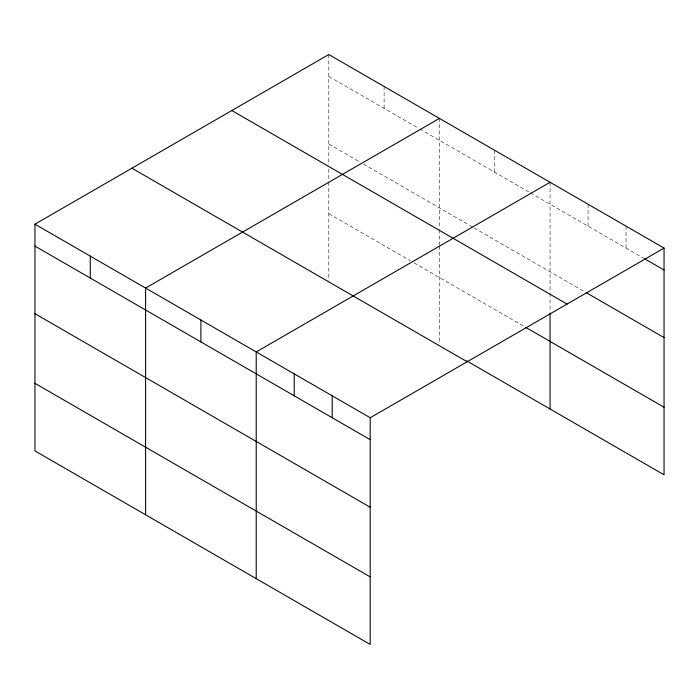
<?xml version="1.0" encoding="UTF-8"?>
<svg xmlns="http://www.w3.org/2000/svg" width="699" height="699" viewBox="0 0 699 699"><rect width="100%" height="100%" fill="white"/><g stroke="black" fill="none" stroke-linecap="round" stroke-linejoin="round"><path stroke-width="0.52" stroke-dasharray="3.5 2.62" d="M328.801 76.462L418.806 128.424M419.741 128.965L529.44 192.295M530.375 192.837L643.665 258.246M328.801 144.038L359.74 161.906M363.489 164.073L473.188 227.402M474.123 227.944L584.355 291.588M328.801 213.676L410.365 260.762M414.114 262.929L524.748 326.8M626.051 226.161L626.051 248.075M588.06 204.222L588.06 226.144M550.061 182.282L550.061 292.462M550.061 293.545L550.061 312.042M494.752 150.346L494.752 172.269M439.435 118.411L439.435 228.59M439.435 229.674L439.435 244.903M439.435 245.996L439.435 342.947M384.118 86.475L384.118 108.397M328.801 54.539L328.801 164.711M328.801 169.062L328.801 181.032M328.801 182.124L328.801 280.159"/><path stroke-width="1.05" d="M34.95 224.187L370.199 417.749L370.199 644.461L34.95 450.907L34.95 224.187L328.801 54.539L664.05 248.093L664.05 474.813L466.617 360.824M439.435 118.411L145.584 288.067L145.584 514.779M550.061 182.282L256.218 351.938L256.218 578.65M370.199 417.749L664.05 248.093M644.592 258.779L664.05 270.015M586.208 292.654L664.05 337.6M231.832 110.521L567.081 304.082M525.692 327.342L664.05 407.229M131.919 168.206L467.168 361.759M34.95 246.109L370.199 439.671M34.95 313.694L370.199 507.247M34.95 383.323L370.199 576.876M550.061 313.135L550.061 409.002M332.208 395.809L332.208 417.731M294.209 373.878L294.209 395.791M200.901 320.002L200.901 341.925M90.267 256.131L90.267 278.045"/></g></svg>
